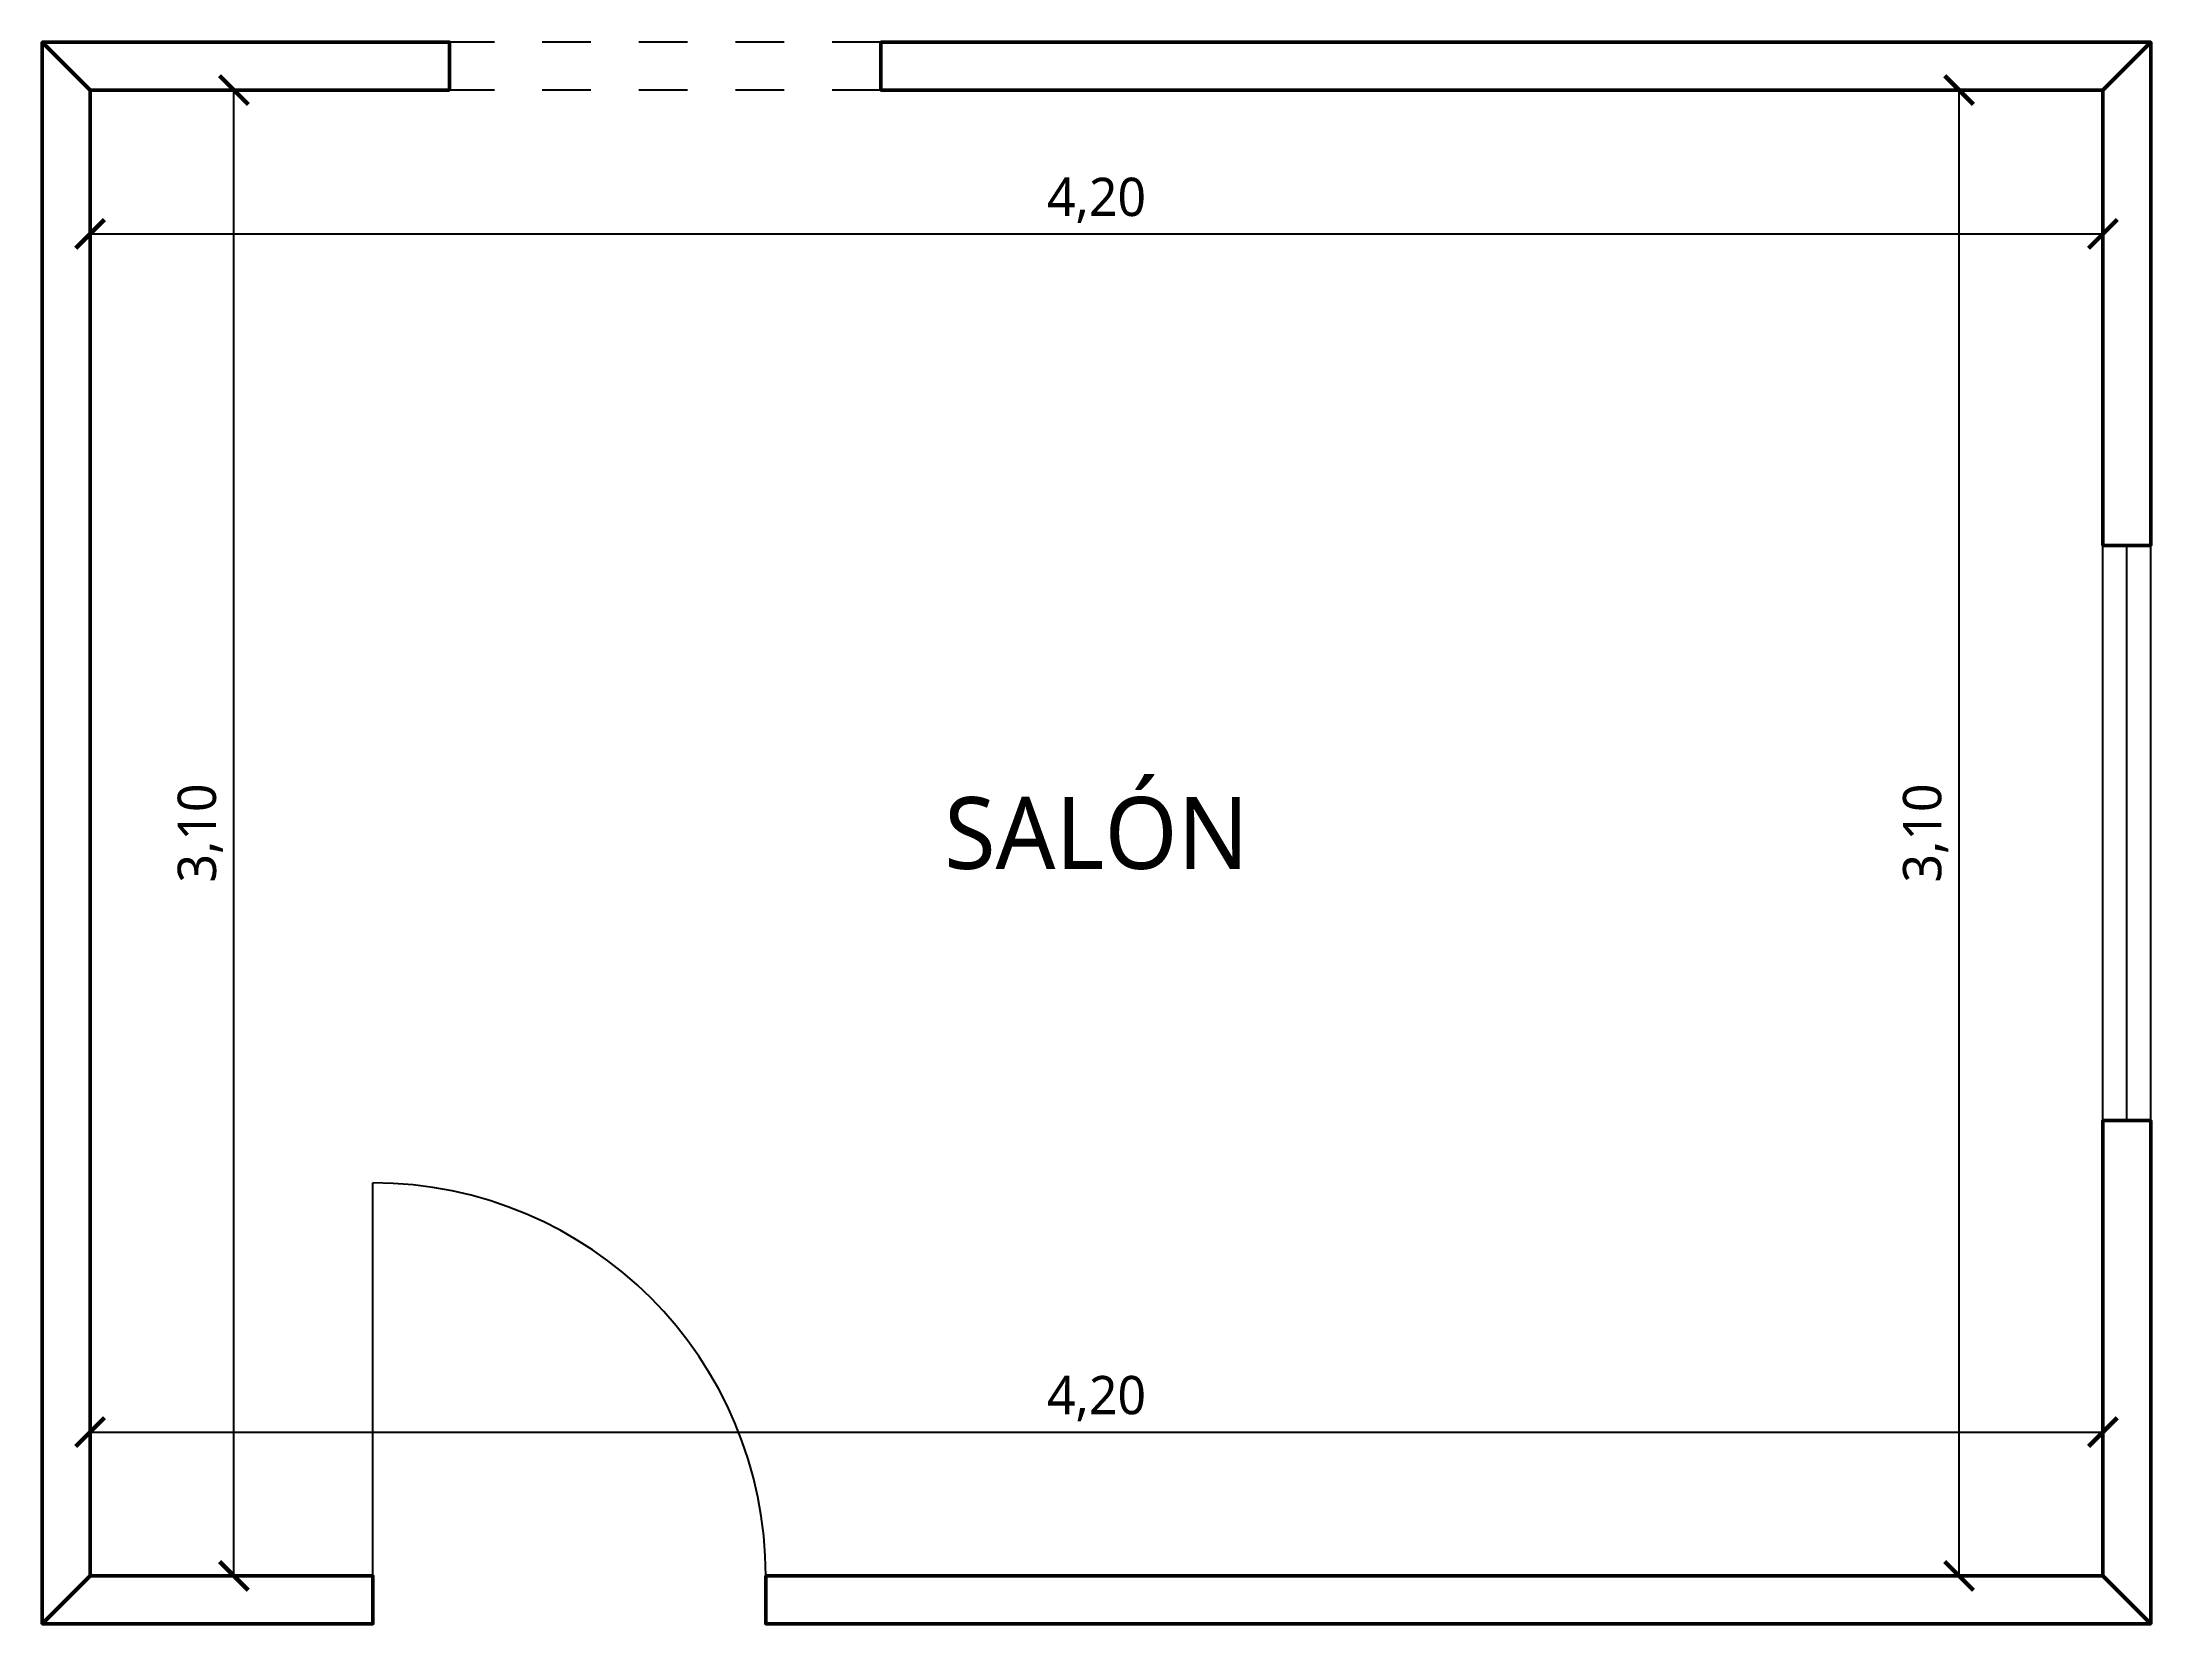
# Model space of a CAD drawing. Header units: metres. Extents: x -0.1 to 4.3, y -0.1 to 3.2.
import ezdxf
from ezdxf.enums import TextEntityAlignment as Align

# ---------------------------------------------------------------- set-up
doc = ezdxf.new("R2010")
doc.units = ezdxf.units.M
doc.linetypes.add('DASHED', pattern=[1.524, 1.27, -0.254])
for name, color, linetype, lineweight in [('COTAS', 8, 'Continuous', 13), ('HUECOS', 30, 'Continuous', 25), ('MUROS', 7, 'Continuous', 50), ('TEXTOS', 7, 'Continuous', 18)]:
    doc.layers.add(name, color=color, linetype=linetype, lineweight=lineweight)
doc.styles.add('OpenSans', font='OpenSans-Regular.ttf')
doc.dimstyles.new('PLANO', dxfattribs={"dimtxt": 0.08, "dimasz": 0.06, "dimexe": 0.04, "dimexo": 0.04, "dimgap": 0.03, "dimtad": 1, "dimzin": 0, "dimtxsty": 'OpenSans', "dimblk": 'ARCHTICK', "dimcen": 2.5, "dimazin": 3, "dimtfac": 1, "dimtmove": 0, "dimatfit": 3})

# ---------------------------------------------------------------- blocks, each defined once
blk = doc.blocks.new('_ARCHTICK')
at = {"color": 0, "linetype": 'BYBLOCK', "const_width": 0.15}
blk.add_lwpolyline([(-0.5, -0.5), (0.5, 0.5)], dxfattribs=at)

msp = doc.modelspace()

# ---------------------------------------------------------------- linework, layer by layer
at = {"layer": 'HUECOS', "linetype": 'DASHED', "ltscale": 0.08}
for p, q in [((1.65, 3.2), (0.75, 3.2)), ((1.65, 3.1), (0.75, 3.1))]:
    msp.add_line(p, q, dxfattribs=at)
at = {"layer": 'HUECOS'}
for p, q in [((4.2, 0.95), (4.2, 2.15)), ((4.25, 0.95), (4.25, 2.15)), ((4.3, 0.95), (4.3, 2.15)), ((0.59, 0), (0.59, 0.82))]:
    msp.add_line(p, q, dxfattribs=at)
msp.add_arc((0.59, 0), 0.82, 0, 90, dxfattribs=at)
at = {"layer": 'MUROS'}
for points in [[(0.75, 3.1), (0, 3.1), (-0.1, 3.2), (0.75, 3.2)], [(0, 3.1), (0, 0), (-0.1, -0.1), (-0.1, 3.2)], [(4.2, 3.1), (1.65, 3.1), (1.65, 3.2), (4.3, 3.2)], [(4.2, 2.15), (4.2, 3.1), (4.3, 3.2), (4.3, 2.15)], [(4.2, 0), (4.2, 0.95), (4.3, 0.95), (4.3, -0.1)], [(0, 0), (0.59, 0), (0.59, -0.1), (-0.1, -0.1)], [(1.41, 0), (4.2, 0), (4.3, -0.1), (1.41, -0.1)]]:
    msp.add_lwpolyline(points, close=True, dxfattribs=at)

# ---------------------------------------------------------------- texts
at = {"layer": 'TEXTOS', "style": 'OpenSans'}
msp.add_text('SALÓN', height=0.15, dxfattribs=at).set_placement((2.1, 1.55), align=Align.MIDDLE_CENTER)

# ---------------------------------------------------------------- dimensions: what is measured, and where the dimension line sits
at = {"layer": 'COTAS'}
for base, p1, p2, angle in [((0.3, 0), (0, 0), (0, 3.1), 90), ((3.9, 0), (4.2, 0), (4.2, 3.1), 90), ((0, 0.3), (0, 0), (4.2, 0), 0)]:
    msp.add_linear_dim(base=base, p1=p1, p2=p2, angle=angle, dimstyle='PLANO', dxfattribs=at).render()
msp.add_linear_dim(base=(0, 2.8), p1=(0, 3.1), p2=(4.2, 3.1), dimstyle='PLANO', dxfattribs=at).render()

doc.saveas('drawing.dxf')
